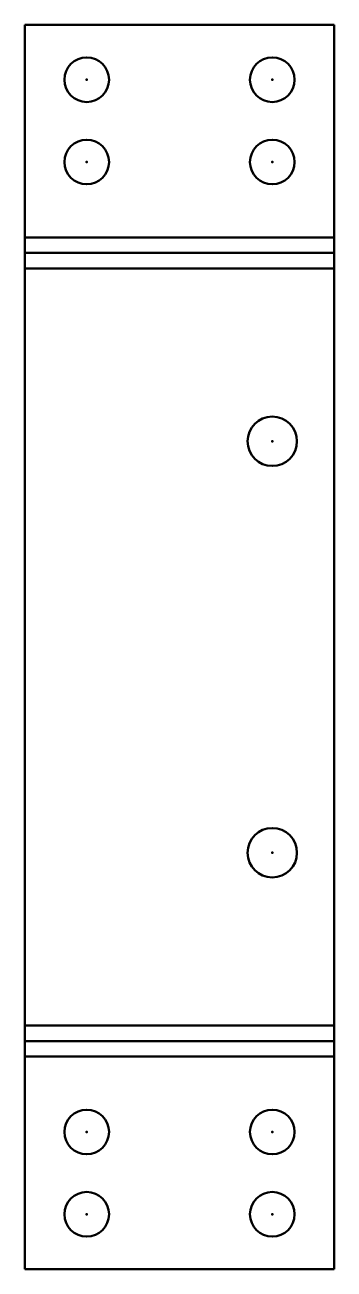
# Model space of a CAD drawing. Header units: millimetres. Extents: x 0 to 45, y 0 to 181.
import ezdxf

# ---------------------------------------------------------------- set-up
doc = ezdxf.new("R2010")
doc.units = ezdxf.units.MM
for name, color, linetype, lineweight in [('IV_ARC_CENTERS', 7, 'Continuous', 50), ('IV_BEND_DOWN', 7, 'Continuous', 50), ('IV_INTERIOR_PROFILES', 7, 'Continuous', 50), ('IV_OUTER_PROFILE', 7, 'Continuous', 50), ('IV_TANGENT', 7, 'Continuous', 50)]:
    doc.layers.add(name, color=color, linetype=linetype, lineweight=lineweight)

msp = doc.modelspace()

# ---------------------------------------------------------------- linework, layer by layer
at = {"layer": 'IV_ARC_CENTERS'}
for p in [(9, 173.45), (36, 173.45), (9, 161.45), (36, 161.45), (36, 120.72), (36, 60.72), (9, 20), (36, 20), (9, 8), (36, 8)]:
    msp.add_point(p, dxfattribs=at)
at = {"layer": 'IV_BEND_DOWN'}
for p, q in [((0, 148.19), (45, 148.19)), ((0, 33.26), (45, 33.26))]:
    msp.add_line(p, q, dxfattribs=at)
at = {"layer": 'IV_INTERIOR_PROFILES'}
for centre, radius in [((9, 173.45), 3.25), ((36, 173.45), 3.25), ((9, 161.45), 3.25), ((36, 161.45), 3.25), ((36, 120.72), 3.6), ((36, 60.72), 3.6), ((9, 20), 3.25), ((36, 20), 3.25), ((9, 8), 3.25), ((36, 8), 3.25)]:
    msp.add_circle(centre, radius, dxfattribs=at)
at = {"layer": 'IV_OUTER_PROFILE'}
for p, q in [((0, 181.45), (0, 0)), ((0, 181.45), (45, 181.45)), ((45, 181.45), (45, 0)), ((0, 0), (45, 0))]:
    msp.add_line(p, q, dxfattribs=at)
at = {"layer": 'IV_TANGENT'}
for p, q in [((45, 150.45), (0, 150.45)), ((45, 145.92), (0, 145.92)), ((45, 35.52), (0, 35.52)), ((45, 31), (0, 31))]:
    msp.add_line(p, q, dxfattribs=at)

doc.saveas('drawing.dxf')
